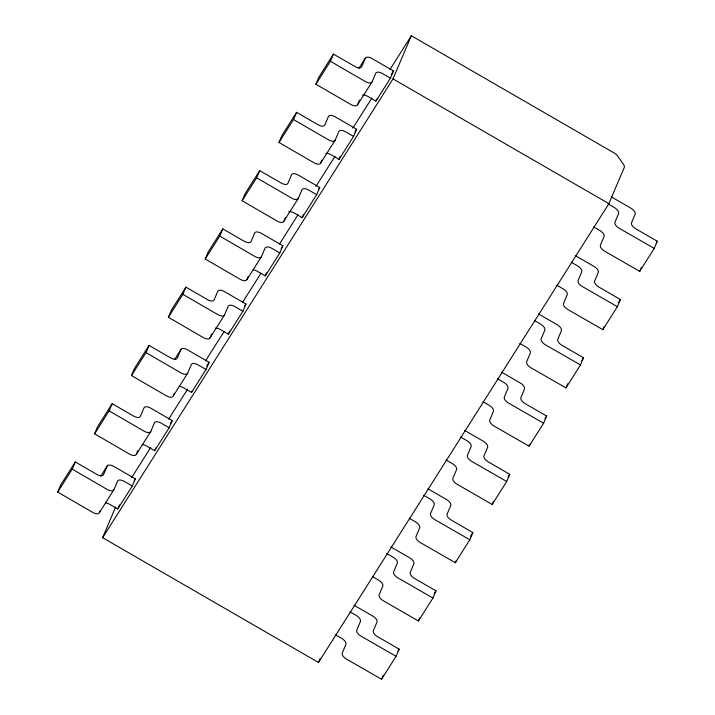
<?xml version="1.0" encoding="UTF-8"?>
<svg xmlns="http://www.w3.org/2000/svg" width="715" height="715" viewBox="0 0 715 715"><rect width="100%" height="100%" fill="white"/><g stroke="black" fill="none" stroke-linecap="round" stroke-linejoin="round"><path stroke-width="1.07" d="M132.275 486.03L124.187 481.356A6.247 3.092 32.3 0 0 117.564 481.106L113.9 489.739L99.385 512.682A6.247 3.092 32.3 0 1 92.762 512.432L57.709 492.09L60.766 484.895L75.29 461.953L96.874 474.438A6.247 3.092 32.3 0 0 103.496 474.68L107.125 466.117A6.247 3.092 32.3 0 1 113.739 466.368L135.332 478.844L132.275 486.03L117.76 508.973L109.663 504.29A6.247 3.092 32.3 0 0 105.489 502.931M57.709 492.09L72.233 469.147L75.29 461.953M169.16 427.767L161.063 423.083A6.247 3.092 32.3 0 0 154.449 422.842L150.785 431.467L136.261 454.409A6.247 3.092 32.3 0 1 129.647 454.168L94.595 433.817L97.642 426.632L112.166 403.689L133.759 416.166A6.247 3.092 32.3 0 0 140.372 416.407L144.01 407.854A6.247 3.092 32.3 0 1 150.624 408.095L172.217 420.572L169.16 427.767L154.637 450.7L146.548 446.026A6.247 3.092 32.3 0 0 142.374 444.659M94.595 433.817L109.118 410.875L112.166 403.689M206.045 369.494L197.948 364.82A6.247 3.092 32.3 0 0 191.325 364.57L187.67 373.203L173.146 396.146A6.247 3.092 32.3 0 1 166.524 395.896L131.48 375.554L134.527 368.359L149.051 345.417L170.635 357.902A6.247 3.092 32.3 0 0 177.257 358.144L180.886 349.581A6.247 3.092 32.3 0 1 187.509 349.823L209.093 362.308L206.045 369.494L191.522 392.437L183.424 387.753A6.247 3.092 32.3 0 0 179.251 386.395M131.48 375.554L145.994 352.611L149.051 345.417M242.921 311.231L234.833 306.547A6.247 3.092 32.3 0 0 228.21 306.306L224.546 314.931L210.031 337.873A6.247 3.092 32.3 0 1 203.409 337.632L168.356 317.281L171.412 310.096L185.927 287.153L207.52 299.63A6.247 3.092 32.3 0 0 214.134 299.871L217.771 291.318A6.247 3.092 32.3 0 1 224.385 291.559L245.978 304.036L242.921 311.231L228.407 334.164L220.309 329.49A6.247 3.092 32.3 0 0 215.027 328.221M168.356 317.281L182.879 294.339L185.927 287.153M279.806 252.958L271.709 248.275A6.247 3.092 32.3 0 0 265.095 248.034L261.431 256.667L246.907 279.601A6.247 3.092 32.3 0 1 240.294 279.359L205.241 259.018L208.288 251.823L222.812 228.88L244.405 241.357A6.247 3.092 32.3 0 0 251.019 241.607L254.656 233.045A6.247 3.092 32.3 0 1 261.27 233.287L282.863 245.763L279.806 252.958L265.283 275.901L257.194 271.217A6.247 3.092 32.3 0 0 253.012 269.859M99.385 512.682L100.198 510.76M205.241 259.018L219.764 236.075L222.812 228.88M316.691 194.686L308.594 190.011A6.247 3.092 32.3 0 0 301.971 189.77L298.316 198.395L283.792 221.337A6.247 3.092 32.3 0 1 277.17 221.096L242.126 200.745L245.174 193.559L259.697 170.617L281.281 183.094A6.247 3.092 32.3 0 0 287.904 183.335L291.532 174.782A6.247 3.092 32.3 0 1 298.155 175.023L319.739 187.5L316.691 194.686L302.168 217.628L294.071 212.954A6.247 3.092 32.3 0 0 288.788 211.685M136.261 454.409L137.888 450.575M389.854 69.668L411.322 35.75L614.176 152.992A6.247 3.092 32.3 0 1 617.635 156.04L623.543 164.522A6.247 3.092 32.3 0 1 624.258 167.471L608.894 203.668L318.488 662.474L102.603 537.698L115.678 506.881M242.126 200.745L256.64 177.803L259.697 170.617M117.76 508.973L119.503 504.862M353.568 136.422L345.47 131.739A6.247 3.092 32.3 0 0 338.856 131.497L335.192 140.131L320.678 163.065A6.247 3.092 32.3 0 1 314.055 162.823L279.002 142.482L282.059 135.287L296.573 112.344L318.166 124.821A6.247 3.092 32.3 0 0 324.78 125.071L328.417 116.509A6.247 3.092 32.3 0 1 335.031 116.751L356.624 129.227L353.568 136.422L339.053 159.365L330.956 154.681A6.247 3.092 32.3 0 0 325.674 153.421M173.548 395.181L174.371 393.268M279.002 142.482L293.525 119.539L296.573 112.344M154.637 450.7L155.95 447.626M390.453 78.15L382.355 73.475A6.247 3.092 32.3 0 0 375.741 73.234L372.077 81.859L357.554 104.801A6.247 3.092 32.3 0 1 350.94 104.56L315.887 84.209L318.935 77.023L333.458 54.081L355.051 66.558A6.247 3.092 32.3 0 0 361.665 66.799L365.294 58.246A6.247 3.092 32.3 0 1 371.916 58.487L393.5 70.964L390.453 78.15L375.929 101.092L367.832 96.418A6.247 3.092 32.3 0 0 362.55 95.149M210.031 337.873L211.658 334.039M315.887 84.209L330.41 61.267L333.458 54.081M191.522 392.437L192.398 390.381M246.907 279.601L248.132 276.732M228.407 334.164L229.712 331.081M283.792 221.337L285.419 217.503M265.283 275.901L266.597 272.817M320.678 163.065L321.893 160.196M302.168 217.628L303.473 214.545M357.554 104.801L359.591 100.011M339.053 159.365L340.358 156.281M375.929 101.092L376.805 99.036M102.603 537.698L393.009 78.891L411.322 35.75M318.488 662.474L320.195 658.452M335.442 634.786L341.743 638.424A6.247 3.092 32.3 0 1 345.917 644.421L342.253 653.054A6.247 3.092 32.3 0 0 346.426 659.042L381.542 679.25L383.285 675.139M381.542 679.25L396.065 656.307L399.113 649.122L377.529 636.645A6.247 3.092 32.3 0 1 373.346 630.648L376.984 622.086A6.247 3.092 32.3 0 0 372.801 616.089L354.032 605.248M372.327 576.522L378.619 580.16A6.247 3.092 32.3 0 1 382.802 586.157L379.138 594.782A6.247 3.092 32.3 0 0 383.312 600.779L418.427 620.977L419.732 617.903M418.427 620.977L432.941 598.044L435.998 590.849L414.405 578.372A6.247 3.092 32.3 0 1 410.231 572.375L413.86 563.822A6.247 3.092 32.3 0 0 409.686 557.825L390.917 546.975M409.203 518.25L415.504 521.887A6.247 3.092 32.3 0 1 419.678 527.885L416.014 536.509A6.247 3.092 32.3 0 0 420.197 542.506L455.303 562.714L456.179 560.658M455.303 562.714L469.826 539.771L472.874 532.586L451.29 520.109A6.247 3.092 32.3 0 1 447.116 514.112L450.745 505.55A6.247 3.092 32.3 0 0 446.571 499.553L427.793 488.702M446.089 459.977L452.389 463.624A6.247 3.092 32.3 0 1 456.563 469.612L452.899 478.246A6.247 3.092 32.3 0 0 457.073 484.243L492.188 504.441L493.493 501.367M492.188 504.441L506.712 481.508L509.759 474.313L488.175 461.836A6.247 3.092 32.3 0 1 483.992 455.839L487.63 447.286A6.247 3.092 32.3 0 0 483.447 441.289L464.678 430.439M482.974 401.714L489.266 405.351A6.247 3.092 32.3 0 1 493.439 411.348L489.784 419.973A6.247 3.092 32.3 0 0 493.958 425.97L529.073 446.178L529.94 444.122M529.073 446.178L543.588 423.235L546.644 416.05L525.051 403.573A6.247 3.092 32.3 0 1 520.877 397.576L524.506 389.014A6.247 3.092 32.3 0 0 520.332 383.017L501.564 372.166M519.85 343.441L526.151 347.088A6.247 3.092 32.3 0 1 530.324 353.076L526.66 361.71A6.247 3.092 32.3 0 0 530.843 367.707L565.949 387.905L567.692 383.803M565.949 387.905L580.473 364.972L583.52 357.777L561.936 345.3A6.247 3.092 32.3 0 1 557.763 339.303L561.391 330.75A6.247 3.092 32.3 0 0 557.217 324.753L538.44 313.903M556.735 285.178L563.036 288.815A6.247 3.092 32.3 0 1 567.21 294.812L563.545 303.437A6.247 3.092 32.3 0 0 567.719 309.434L602.834 329.642L604.139 326.558M602.834 329.642L617.358 306.699L620.405 299.514L598.821 287.028A6.247 3.092 32.3 0 1 594.639 281.04L598.276 272.478A6.247 3.092 32.3 0 0 594.094 266.481L575.325 255.63M593.62 226.905L599.912 230.552A6.247 3.092 32.3 0 1 604.086 236.54L600.43 245.174A6.247 3.092 32.3 0 0 604.604 251.171L639.711 271.369L641.462 267.267M639.711 271.369L654.234 248.436L657.291 241.241L635.698 228.764A6.247 3.092 32.3 0 1 631.524 222.767L635.152 214.214A6.247 3.092 32.3 0 0 630.979 208.217L611.271 196.822M100.735 476.217L107.125 466.117M174.496 359.681L180.886 349.581M358.912 68.336L365.294 58.246M131.649 477.593L150.731 447.447M168.615 419.187L187.696 389.04M205.589 360.78L224.072 331.572M242.564 302.365L261.046 273.157M279.529 243.958L298.021 214.75M315.905 186.49L334.995 156.344M352.879 128.074L371.961 97.928M134.17 480.677L135.332 478.844M170.474 423.325L172.217 420.572M206.769 365.973L209.093 362.308M244.816 305.868L245.978 304.036M281.12 248.516L282.863 245.763M318.577 189.332L319.739 187.5M354.881 131.98L356.624 129.227M391.185 74.637L393.5 70.964M397.951 650.954L399.113 649.122M434.255 593.602L435.998 590.849M470.55 536.25L472.874 532.586M508.016 477.066L509.759 474.313M544.901 418.802L546.644 416.05M581.778 360.53L583.52 357.777M618.663 302.266L620.405 299.514M656.129 243.073L657.291 241.241M654.234 248.436L619.127 228.228A6.247 3.092 32.3 0 1 614.945 222.231L618.609 213.606A6.247 3.092 32.3 0 0 614.435 207.609L608.134 203.972M617.358 306.699L582.242 286.492A6.247 3.092 32.3 0 1 578.069 280.503L581.724 271.87A6.247 3.092 32.3 0 0 577.55 265.873L571.258 262.235M580.473 364.972L545.357 344.764A6.247 3.092 32.3 0 1 541.183 338.767L544.848 330.142A6.247 3.092 32.3 0 0 540.674 324.145L534.373 320.508M543.588 423.235L508.481 403.028A6.247 3.092 32.3 0 1 504.298 397.04L507.963 388.406A6.247 3.092 32.3 0 0 503.789 382.409L497.488 378.771M506.712 481.508L471.596 461.3A6.247 3.092 32.3 0 1 467.422 455.303L471.087 446.678A6.247 3.092 32.3 0 0 466.904 440.681L460.612 437.044M469.826 539.771L434.711 519.573A6.247 3.092 32.3 0 1 430.537 513.576L434.202 504.942A6.247 3.092 32.3 0 0 430.028 498.945L423.727 495.307M432.941 598.044L397.835 577.836A6.247 3.092 32.3 0 1 393.652 571.839L397.317 563.214A6.247 3.092 32.3 0 0 393.143 557.217L386.842 553.58M396.065 656.307L360.95 636.109A6.247 3.092 32.3 0 1 356.776 630.112L360.44 621.478A6.247 3.092 32.3 0 0 356.258 615.481L349.966 611.843M393.009 78.891L608.894 203.668M330.41 61.267L365.454 81.617A6.247 3.092 32.3 0 0 372.077 81.859M293.525 119.539L328.578 139.881A6.247 3.092 32.3 0 0 335.192 140.131M256.64 177.803L291.693 198.153A6.247 3.092 32.3 0 0 298.316 198.395M219.764 236.075L254.808 256.426A6.247 3.092 32.3 0 0 261.431 256.667M182.879 294.339L217.932 314.689A6.247 3.092 32.3 0 0 224.546 314.931M145.994 352.611L181.047 372.962A6.247 3.092 32.3 0 0 187.67 373.203M109.118 410.875L144.162 431.225A6.247 3.092 32.3 0 0 150.785 431.467M72.233 469.147L107.286 489.498A6.247 3.092 32.3 0 0 113.9 489.739"/></g></svg>
